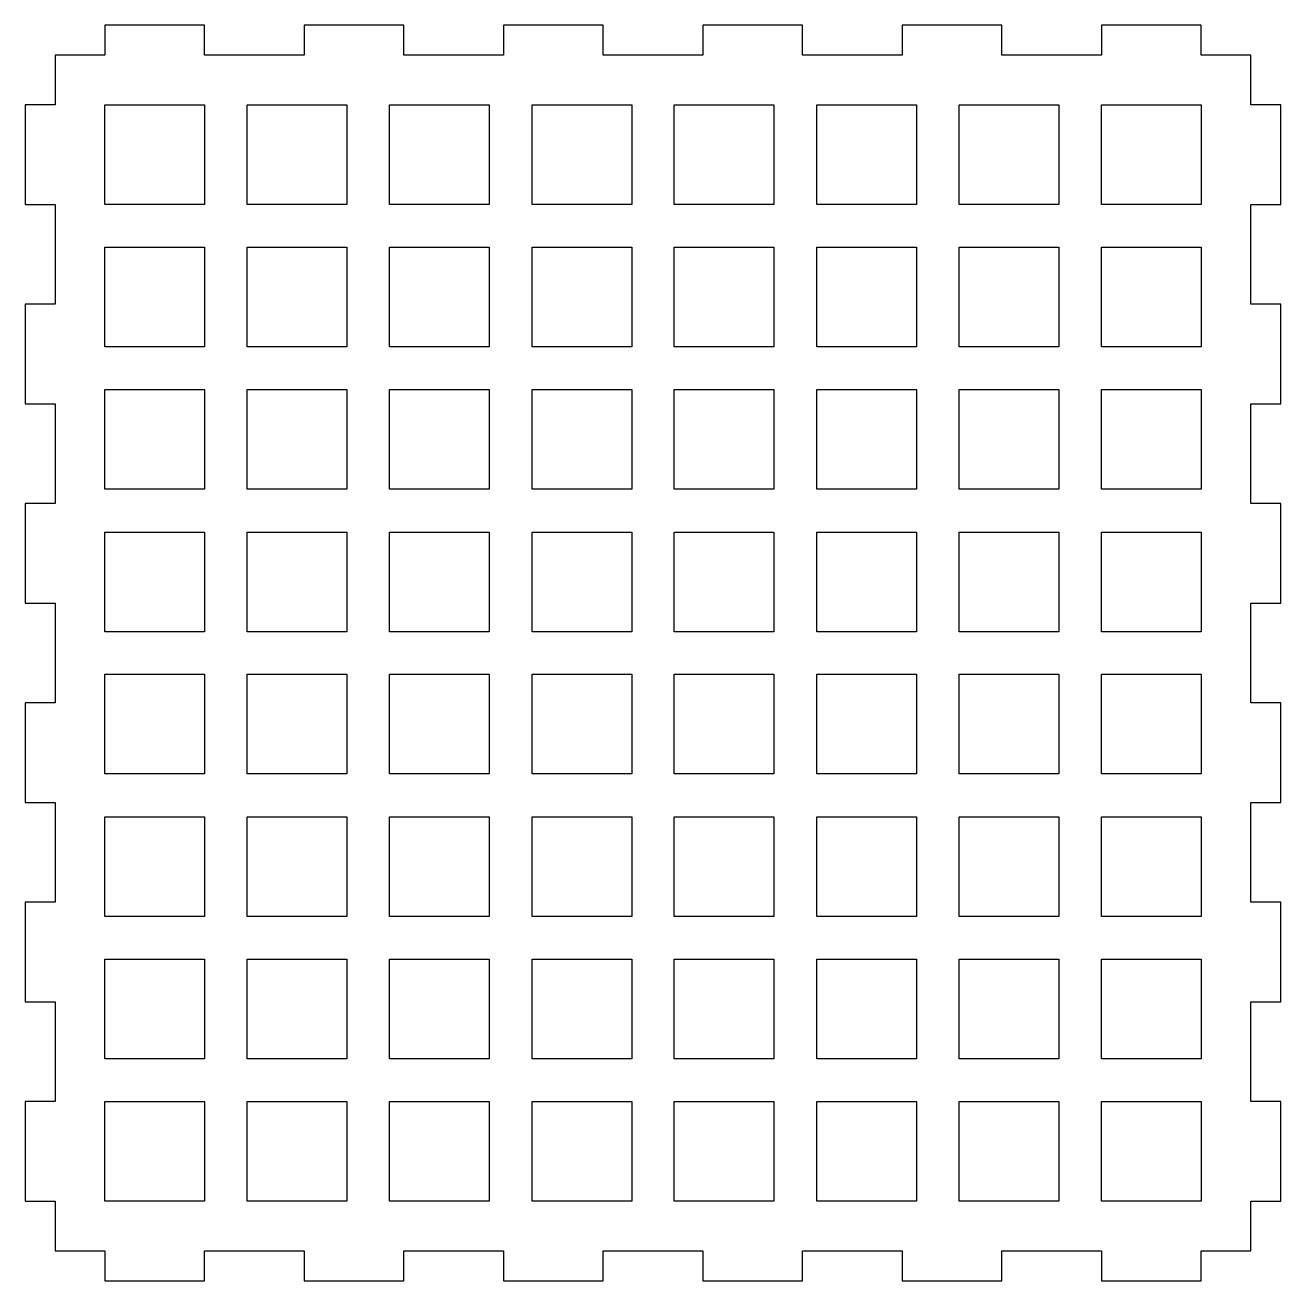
# Model space of a CAD drawing. Header units: millimetres. Extents: x -123 to 3, y -123 to 3.
import ezdxf

# ---------------------------------------------------------------- set-up
doc = ezdxf.new("R2010")
doc.units = ezdxf.units.MM
doc.layers.get('0').update_dxf_attribs({"linetype": 'CONTINUOUS'})

msp = doc.modelspace()

# ---------------------------------------------------------------- linework, layer by layer
for points in [[(-120, -5), (-123, -5), (-123, -15), (-120, -15), (-120, -25), (-123, -25), (-123, -35), (-120, -35), (-120, -45), (-123, -45), (-123, -55), (-120, -55), (-120, -65), (-123, -65), (-123, -75), (-120, -75), (-120, -85), (-123, -85), (-123, -95), (-120, -95), (-120, -105), (-123, -105), (-123, -115), (-120, -115), (-120, -120), (-115, -120), (-115, -123), (-105, -123), (-105, -120), (-95, -120), (-95, -123), (-85, -123), (-85, -120), (-75, -120), (-75, -123), (-65, -123), (-65, -120), (-55, -120), (-55, -123), (-45, -123), (-45, -120), (-35, -120), (-35, -123), (-25, -123), (-25, -120), (-15, -120), (-15, -123), (-5, -123), (-5, -120), (0, -120), (0, -115), (3, -115), (3, -105), (0, -105), (0, -95), (3, -95), (3, -85), (0, -85), (0, -75), (3, -75), (3, -65), (0, -65), (0, -55), (3, -55), (3, -45), (0, -45), (0, -35), (3, -35), (3, -25), (0, -25), (0, -15), (3, -15), (3, -5), (0, -5), (0, 0), (-5, 0), (-5, 3), (-15, 3), (-15, 0), (-25, 0), (-25, 3), (-35, 3), (-35, 0), (-45, 0), (-45, 3), (-55, 3), (-55, 0), (-65, 0), (-65, 3), (-75, 3), (-75, 0), (-85, 0), (-85, 3), (-95, 3), (-95, 0), (-105, 0), (-105, 3), (-115, 3), (-115, 0), (-120, 0)], [(-115, -5), (-105, -5), (-105, -15), (-115, -15)], [(-100.71, -5), (-90.71, -5), (-90.71, -15), (-100.71, -15)], [(-86.43, -5), (-76.43, -5), (-76.43, -15), (-86.43, -15)], [(-72.14, -5), (-62.14, -5), (-62.14, -15), (-72.14, -15)], [(-57.86, -5), (-47.86, -5), (-47.86, -15), (-57.86, -15)], [(-43.57, -5), (-33.57, -5), (-33.57, -15), (-43.57, -15)], [(-29.29, -5), (-19.29, -5), (-19.29, -15), (-29.29, -15)], [(-15, -5), (-5, -5), (-5, -15), (-15, -15)], [(-115, -19.29), (-105, -19.29), (-105, -29.29), (-115, -29.29)], [(-100.71, -19.29), (-90.71, -19.29), (-90.71, -29.29), (-100.71, -29.29)], [(-86.43, -19.29), (-76.43, -19.29), (-76.43, -29.29), (-86.43, -29.29)], [(-72.14, -19.29), (-62.14, -19.29), (-62.14, -29.29), (-72.14, -29.29)], [(-57.86, -19.29), (-47.86, -19.29), (-47.86, -29.29), (-57.86, -29.29)], [(-43.57, -19.29), (-33.57, -19.29), (-33.57, -29.29), (-43.57, -29.29)], [(-29.29, -19.29), (-19.29, -19.29), (-19.29, -29.29), (-29.29, -29.29)], [(-15, -19.29), (-5, -19.29), (-5, -29.29), (-15, -29.29)], [(-115, -33.57), (-105, -33.57), (-105, -43.57), (-115, -43.57)], [(-100.71, -33.57), (-90.71, -33.57), (-90.71, -43.57), (-100.71, -43.57)], [(-86.43, -33.57), (-76.43, -33.57), (-76.43, -43.57), (-86.43, -43.57)], [(-72.14, -33.57), (-62.14, -33.57), (-62.14, -43.57), (-72.14, -43.57)], [(-57.86, -33.57), (-47.86, -33.57), (-47.86, -43.57), (-57.86, -43.57)], [(-43.57, -33.57), (-33.57, -33.57), (-33.57, -43.57), (-43.57, -43.57)], [(-29.29, -33.57), (-19.29, -33.57), (-19.29, -43.57), (-29.29, -43.57)], [(-15, -33.57), (-5, -33.57), (-5, -43.57), (-15, -43.57)], [(-115, -47.86), (-105, -47.86), (-105, -57.86), (-115, -57.86)], [(-100.71, -47.86), (-90.71, -47.86), (-90.71, -57.86), (-100.71, -57.86)], [(-86.43, -47.86), (-76.43, -47.86), (-76.43, -57.86), (-86.43, -57.86)], [(-72.14, -47.86), (-62.14, -47.86), (-62.14, -57.86), (-72.14, -57.86)], [(-57.86, -47.86), (-47.86, -47.86), (-47.86, -57.86), (-57.86, -57.86)], [(-43.57, -47.86), (-33.57, -47.86), (-33.57, -57.86), (-43.57, -57.86)], [(-29.29, -47.86), (-19.29, -47.86), (-19.29, -57.86), (-29.29, -57.86)], [(-15, -47.86), (-5, -47.86), (-5, -57.86), (-15, -57.86)], [(-115, -62.14), (-105, -62.14), (-105, -72.14), (-115, -72.14)], [(-100.71, -62.14), (-90.71, -62.14), (-90.71, -72.14), (-100.71, -72.14)], [(-86.43, -62.14), (-76.43, -62.14), (-76.43, -72.14), (-86.43, -72.14)], [(-72.14, -62.14), (-62.14, -62.14), (-62.14, -72.14), (-72.14, -72.14)], [(-57.86, -62.14), (-47.86, -62.14), (-47.86, -72.14), (-57.86, -72.14)], [(-43.57, -62.14), (-33.57, -62.14), (-33.57, -72.14), (-43.57, -72.14)], [(-29.29, -62.14), (-19.29, -62.14), (-19.29, -72.14), (-29.29, -72.14)], [(-15, -62.14), (-5, -62.14), (-5, -72.14), (-15, -72.14)], [(-115, -76.43), (-105, -76.43), (-105, -86.43), (-115, -86.43)], [(-100.71, -76.43), (-90.71, -76.43), (-90.71, -86.43), (-100.71, -86.43)], [(-86.43, -76.43), (-76.43, -76.43), (-76.43, -86.43), (-86.43, -86.43)], [(-72.14, -76.43), (-62.14, -76.43), (-62.14, -86.43), (-72.14, -86.43)], [(-57.86, -76.43), (-47.86, -76.43), (-47.86, -86.43), (-57.86, -86.43)], [(-43.57, -76.43), (-33.57, -76.43), (-33.57, -86.43), (-43.57, -86.43)], [(-29.29, -76.43), (-19.29, -76.43), (-19.29, -86.43), (-29.29, -86.43)], [(-15, -76.43), (-5, -76.43), (-5, -86.43), (-15, -86.43)], [(-115, -90.71), (-105, -90.71), (-105, -100.71), (-115, -100.71)], [(-100.71, -90.71), (-90.71, -90.71), (-90.71, -100.71), (-100.71, -100.71)], [(-86.43, -90.71), (-76.43, -90.71), (-76.43, -100.71), (-86.43, -100.71)], [(-72.14, -90.71), (-62.14, -90.71), (-62.14, -100.71), (-72.14, -100.71)], [(-57.86, -90.71), (-47.86, -90.71), (-47.86, -100.71), (-57.86, -100.71)], [(-43.57, -90.71), (-33.57, -90.71), (-33.57, -100.71), (-43.57, -100.71)], [(-29.29, -90.71), (-19.29, -90.71), (-19.29, -100.71), (-29.29, -100.71)], [(-15, -90.71), (-5, -90.71), (-5, -100.71), (-15, -100.71)], [(-115, -105), (-105, -105), (-105, -115), (-115, -115)], [(-100.71, -105), (-90.71, -105), (-90.71, -115), (-100.71, -115)], [(-86.43, -105), (-76.43, -105), (-76.43, -115), (-86.43, -115)], [(-72.14, -105), (-62.14, -105), (-62.14, -115), (-72.14, -115)], [(-57.86, -105), (-47.86, -105), (-47.86, -115), (-57.86, -115)], [(-43.57, -105), (-33.57, -105), (-33.57, -115), (-43.57, -115)], [(-29.29, -105), (-19.29, -105), (-19.29, -115), (-29.29, -115)], [(-15, -105), (-5, -105), (-5, -115), (-15, -115)]]:
    msp.add_lwpolyline(points, close=True)

doc.saveas('drawing.dxf')
